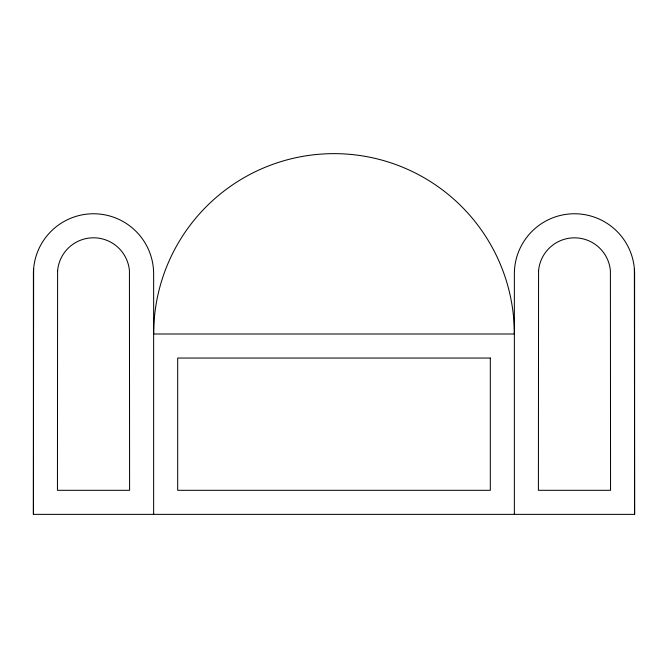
<?xml version="1.0" encoding="UTF-8"?>
<svg xmlns="http://www.w3.org/2000/svg" width="668" height="668" viewBox="0 0 668 668"><rect width="100%" height="100%" fill="white"/><g stroke="black" fill="none" stroke-linecap="round" stroke-linejoin="round"><path stroke-width="1" d="M514.36 514.36L514.36 273.88A60.12 60.12 0 0 1 574.48 213.76A60.12 60.12 0 0 1 634.6 273.88L634.6 514.36L33.4 514.36L33.625 268.636M634.375 268.636L634.6 514.36M153.64 514.36L153.64 273.88A60.12 60.12 0 0 0 93.52 213.76A60.12 60.12 0 0 0 33.4 273.88L33.4 514.36M57.607 270.74L57.448 490.312L129.592 490.312L129.433 270.74A36.047 36.047 0 0 0 57.607 270.74M538.567 270.74L538.408 490.312L610.552 490.312L610.393 270.74A36.047 36.047 0 0 0 574.48 237.833A36.047 36.047 0 0 0 538.567 270.74M514.36 334L153.64 334A180.36 180.36 0 0 1 334 153.64A180.36 180.36 0 0 1 514.36 334M490.312 358.048L177.688 358.048L177.688 490.312L490.312 490.312L490.312 358.048"/></g></svg>
